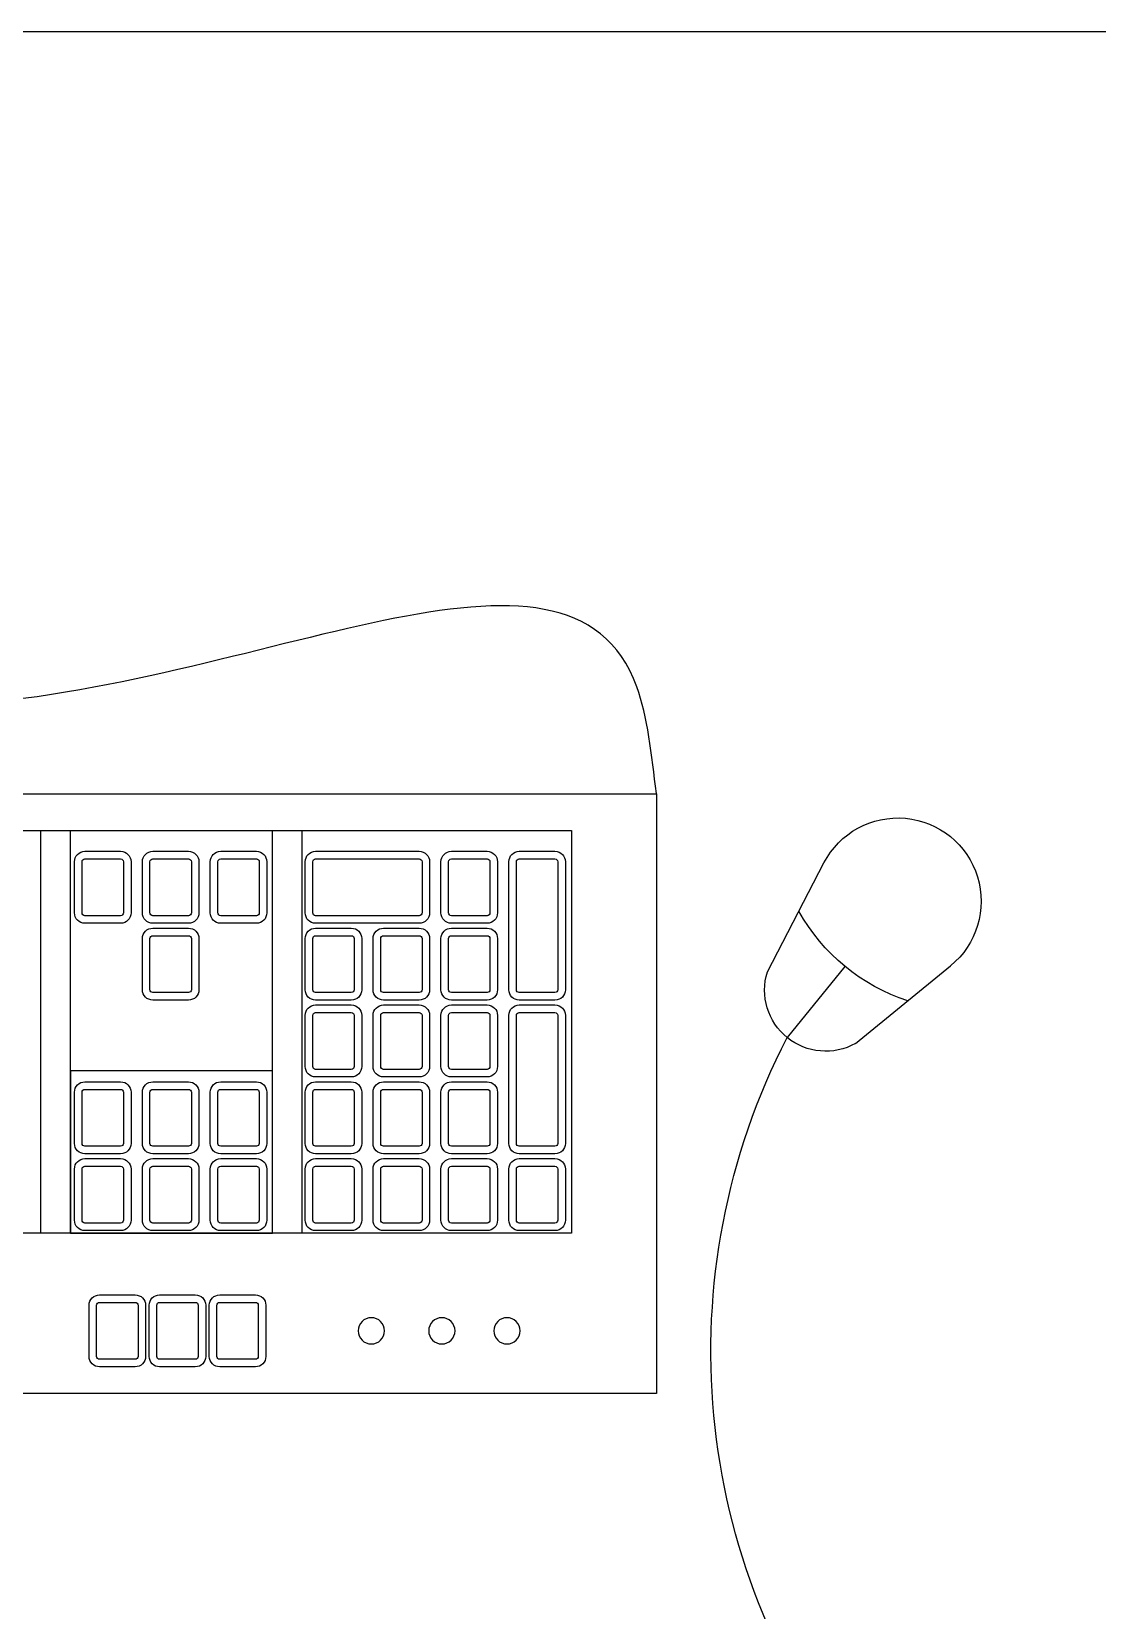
# Model space of a CAD drawing. Header units: metres. Extents: x -8 to 211, y -5 to 120.
# Drawn here: x 172.5824 to 172.8861, y 96.9994 to 97.4495 of the extents above; entities that cross this region are included whole.
import ezdxf

# ---------------------------------------------------------------- set-up
doc = ezdxf.new("R2010")
doc.units = ezdxf.units.M
doc.header["$LTSCALE"] = 0.8
doc.header["$MEASUREMENT"] = 0
doc.layers.get('0').update_dxf_attribs({"linetype": 'CONTINUOUS'})
doc.layers.add('P-mobilier', color=7, linetype='CONTINUOUS')

# ---------------------------------------------------------------- blocks, each defined once
blk = doc.blocks.new('A$C51CF0853')
at = {"layer": 'P-mobilier', "linetype": 'Continuous'}
for p, q in [((-0.5722767603247432, 1.766425616907441), (-0.5722767603247432, 1.354738018897237)), ((-0.4575348055989812, 1.354738018897237), (-0.4575348055989776, 1.766425616907441)), ((-0.4575348055989812, 1.505999942922848), (-0.5722767603247432, 1.505999942922848)), ((-0.4575348055989847, 1.497545272574634), (-0.5722767603247503, 1.497545272574634)), ((-0.4575348055989812, 1.440012741726726), (-0.5722767603247432, 1.440012741726726)), ((-0.4575348055989847, 1.431558071378511), (-0.5722767603247503, 1.431558071378511)), ((-0.5722767603247432, 1.354738018897237), (-0.4575348055989812, 1.354738018897237))]:
    blk.add_line(p, q, dxfattribs=at)
at = {"layer": 'P-mobilier'}
blk.add_lwpolyline([(3.552713678800501e-15, 2.500000000000036), (-0.2249999999999988, 2.500000000000036, 0.4142135623730923), (-0.7999999999999963, 1.925000000000033), (-0.7999999999999972, 2.842170943040401e-14), (0, 0)], format="xyb", close=True, dxfattribs=at)
at = {"layer": 'P-mobilier', "linetype": 'Continuous'}
for points in [[(-0.4117843844341911, 1.790581817902343), (-0.5827527380614148, 1.790581817902343), (-0.5827527380614148, 1.330581817902342), (-0.4117843844341911, 1.330581817902342)], [(-0.4575348055989776, 1.440012741726726), (-0.5038086121980809, 1.440012741726726), (-0.5038086121980809, 1.497545272574634), (-0.4575348055989776, 1.497545272574634)]]:
    blk.add_lwpolyline(points, close=True, dxfattribs=at)
for points in [[(-0.5487969465116995, 1.496394620965575), (-0.5633758254846759, 1.496394620965567, 0.41421356236969), (-0.5663456138359946, 1.493424832614245), (-0.5663456138359946, 1.483250503126555, 0.4142135623702102), (-0.5633758254846759, 1.480280714775226), (-0.5487969465116995, 1.480280714775226, 0.4142135623701156), (-0.5458271581603702, 1.483250503126555), (-0.5458271581603702, 1.493424832614245, 0.4142135623702102)], [(-0.5487969465117066, 1.494234783526032), (-0.5633758254846581, 1.494234783526032, 0.414213562373095), (-0.5641857763964628, 1.493424832614231), (-0.5641857763964628, 1.483250503126563, 0.414213562373095), (-0.5633758254846581, 1.482440552214769), (-0.5487969465117066, 1.482440552214769, 0.414213562373095), (-0.5479869955999126, 1.483250503126563), (-0.5479869955999126, 1.493424832614231, 0.414213562373095)], [(-0.4831021952490095, 1.496398861161275), (-0.4976810742219859, 1.496398861161275, 0.41421356236969), (-0.5006508625733153, 1.493429072809953), (-0.5006508625733153, 1.483254743322263, 0.4142135623702102), (-0.4976810742219859, 1.480284954970934), (-0.4831021952490095, 1.480284954970934, 0.4142135623701156), (-0.4801324068976838, 1.483254743322263), (-0.4801324068976838, 1.493429072809946, 0.4142135623702102)], [(-0.4831021952490202, 1.494239023721732), (-0.4976810742219717, 1.494239023721732, 0.414213562373095), (-0.4984910251337729, 1.493429072809938), (-0.4984910251337729, 1.48325474332227, 0.414213562373095), (-0.4976810742219717, 1.482444792410476), (-0.4831021952490202, 1.482444792410476, 0.414213562373095), (-0.4822922443372262, 1.48325474332227), (-0.4822922443372262, 1.493429072809938, 0.414213562373095)], [(-0.46120394482812, 1.496398861161275), (-0.4757828238010999, 1.496398861161275, 0.41421356236969), (-0.4787526121524257, 1.493429072809953), (-0.4787526121524257, 1.483254743322263, 0.4142135623702102), (-0.4757828238010999, 1.480284954970934), (-0.46120394482812, 1.480284954970934, 0.4142135623701156), (-0.4582341564767942, 1.483254743322263), (-0.4582341564767942, 1.493429072809946, 0.4142135623702102)], [(-0.4612039448281307, 1.494239023721732), (-0.4757828238010822, 1.494239023721732, 0.414213562373095), (-0.4765927747128833, 1.493429072809938), (-0.4765927747128833, 1.48325474332227, 0.414213562373095), (-0.4757828238010822, 1.482444792410476), (-0.4612039448281307, 1.482444792410476, 0.414213562373095), (-0.4603939939163366, 1.48325474332227), (-0.4603939939163366, 1.493429072809938, 0.414213562373095)], [(-0.422373465321523, 1.492239793209713), (-0.4369523442944994, 1.492239793209713, 0.41421356236969), (-0.4399221326458287, 1.489270004858383), (-0.4399221326458287, 1.479095675370694, 0.4142135623702102), (-0.4369523442944994, 1.476125887019364), (-0.422373465321523, 1.476125887019364, 0.4142135623701156), (-0.4194036769701937, 1.479095675370694), (-0.4194036769701937, 1.489270004858383, 0.4142135623702102)], [(-0.422373465321523, 1.492239793209713), (-0.4369523442944994, 1.492239793209713, 0.41421356236969), (-0.4399221326458287, 1.489270004858383), (-0.4399221326458287, 1.479095675370694, 0.4142135623702102), (-0.4369523442944994, 1.476125887019364), (-0.422373465321523, 1.476125887019364, 0.4142135623701156), (-0.4194036769701937, 1.479095675370694), (-0.4194036769701937, 1.489270004858383, 0.4142135623702102)], [(-0.422373465321523, 1.492239793209713), (-0.4369523442944994, 1.492239793209713, 0.41421356236969), (-0.4399221326458287, 1.489270004858383), (-0.4399221326458287, 1.479095675370694, 0.4142135623702102), (-0.4369523442944994, 1.476125887019364), (-0.422373465321523, 1.476125887019364, 0.4142135623701156), (-0.4194036769701937, 1.479095675370694), (-0.4194036769701937, 1.489270004858383, 0.4142135623702102)], [(-0.422373465321523, 1.492239793209713), (-0.4369523442944994, 1.492239793209713, 0.41421356236969), (-0.4399221326458287, 1.489270004858383), (-0.4399221326458287, 1.479095675370694, 0.4142135623702102), (-0.4369523442944994, 1.476125887019364), (-0.422373465321523, 1.476125887019364, 0.4142135623701156), (-0.4194036769701937, 1.479095675370694), (-0.4194036769701937, 1.489270004858383, 0.4142135623702102)], [(-0.4223734653215301, 1.49007995577017), (-0.4369523442944816, 1.49007995577017, 0.414213562373095), (-0.4377622952062863, 1.489270004858369), (-0.4377622952062863, 1.479095675370701, 0.414213562373095), (-0.4369523442944816, 1.478285724458907), (-0.4223734653215301, 1.478285724458907, 0.414213562373095), (-0.4215635144097361, 1.479095675370701), (-0.4215635144097361, 1.489270004858369, 0.414213562373095)], [(-0.4223734653215301, 1.49007995577017), (-0.4369523442944816, 1.49007995577017, 0.414213562373095), (-0.4377622952062863, 1.489270004858369), (-0.4377622952062863, 1.479095675370701, 0.414213562373095), (-0.4369523442944816, 1.478285724458907), (-0.4223734653215301, 1.478285724458907, 0.414213562373095), (-0.4215635144097361, 1.479095675370701), (-0.4215635144097361, 1.489270004858369, 0.414213562373095)], [(-0.4223734653215301, 1.49007995577017), (-0.4369523442944816, 1.49007995577017, 0.414213562373095), (-0.4377622952062863, 1.489270004858369), (-0.4377622952062863, 1.479095675370701, 0.414213562373095), (-0.4369523442944816, 1.478285724458907), (-0.4223734653215301, 1.478285724458907, 0.414213562373095), (-0.4215635144097361, 1.479095675370701), (-0.4215635144097361, 1.489270004858369, 0.414213562373095)], [(-0.4223734653215301, 1.49007995577017), (-0.4369523442944816, 1.49007995577017, 0.414213562373095), (-0.4377622952062863, 1.489270004858369), (-0.4377622952062863, 1.479095675370701, 0.414213562373095), (-0.4369523442944816, 1.478285724458907), (-0.4223734653215301, 1.478285724458907, 0.414213562373095), (-0.4215635144097361, 1.479095675370701), (-0.4215635144097361, 1.489270004858369, 0.414213562373095)], [(-0.5487969465116995, 1.477049867190459), (-0.5633758254846759, 1.477049867190459, 0.41421356236969), (-0.5663456138359946, 1.474080078839137), (-0.5663456138359946, 1.46390574935144, 0.4142135623702102), (-0.5633758254846759, 1.460935961000118), (-0.5487969465116995, 1.460935961000118, 0.4142135623701156), (-0.5458271581603702, 1.46390574935144), (-0.5458271581603702, 1.47408007883913, 0.4142135623702102)], [(-0.5268986960907958, 1.477049867190459), (-0.5414775750637828, 1.477049867190459, 0.41421356236969), (-0.5444473634151015, 1.474080078839137), (-0.5444473634151015, 1.46390574935144, 0.4142135623702102), (-0.5414775750637828, 1.460935961000118), (-0.5268986960907958, 1.460935961000118, 0.4142135623701156), (-0.5239289077394771, 1.46390574935144), (-0.5239289077394771, 1.47408007883913, 0.4142135623702102)], [(-0.4831021952490095, 1.477054107386166), (-0.4976810742219859, 1.477054107386166, 0.41421356236969), (-0.5006508625733153, 1.474084319034837), (-0.5006508625733153, 1.463909989547147, 0.4142135623702102), (-0.4976810742219859, 1.460940201195818), (-0.4831021952490095, 1.460940201195818, 0.4142135623701156), (-0.4801324068976838, 1.463909989547147), (-0.4801324068976838, 1.474084319034837, 0.4142135623702102)], [(-0.46120394482812, 1.477054107386166), (-0.4757828238010999, 1.477054107386166, 0.41421356236969), (-0.4787526121524257, 1.474084319034837), (-0.4787526121524257, 1.463909989547147, 0.4142135623702102), (-0.4757828238010999, 1.460940201195818), (-0.46120394482812, 1.460940201195818, 0.4142135623701156), (-0.4582341564767942, 1.463909989547147), (-0.4582341564767942, 1.474084319034837, 0.4142135623702102)], [(-0.5487969465117066, 1.474890029750917), (-0.5633758254846581, 1.474890029750917, 0.414213562373095), (-0.5641857763964628, 1.474080078839123), (-0.5641857763964628, 1.463905749351454, 0.414213562373095), (-0.5633758254846581, 1.463095798439653), (-0.5487969465117066, 1.463095798439653, 0.414213562373095), (-0.5479869955999126, 1.463905749351454), (-0.5479869955999126, 1.474080078839123, 0.414213562373095)], [(-0.5268986960908135, 1.474890029750917), (-0.541477575063765, 1.474890029750917, 0.414213562373095), (-0.5422875259755697, 1.474080078839123), (-0.5422875259755697, 1.463905749351454, 0.414213562373095), (-0.541477575063765, 1.463095798439653), (-0.5268986960908135, 1.463095798439653, 0.414213562373095), (-0.5260887451790124, 1.463905749351454), (-0.5260887451790124, 1.474080078839123, 0.414213562373095)], [(-0.4831021952490202, 1.474894269946624), (-0.4976810742219717, 1.474894269946624, 0.414213562373095), (-0.4984910251337729, 1.47408431903483), (-0.4984910251337729, 1.463909989547162, 0.414213562373095), (-0.4976810742219717, 1.463100038635361), (-0.4831021952490202, 1.463100038635361, 0.414213562373095), (-0.4822922443372262, 1.463909989547162), (-0.4822922443372262, 1.47408431903483, 0.414213562373095)], [(-0.4612039448281307, 1.474894269946624), (-0.4757828238010822, 1.474894269946624, 0.414213562373095), (-0.4765927747128833, 1.47408431903483), (-0.4765927747128833, 1.463909989547162, 0.414213562373095), (-0.4757828238010822, 1.463100038635361), (-0.4612039448281307, 1.463100038635361, 0.414213562373095), (-0.4603939939163366, 1.463909989547162), (-0.4603939939163366, 1.47408431903483, 0.414213562373095)], [(-0.422373465321523, 1.47510782944692), (-0.4369523442944994, 1.47510782944692, 0.41421356236969), (-0.4399221326458287, 1.47213804109559), (-0.4399221326458287, 1.461963711607901, 0.4142135623702102), (-0.4369523442944994, 1.458993923256571), (-0.422373465321523, 1.458993923256571, 0.4142135623701156), (-0.4194036769701937, 1.461963711607901), (-0.4194036769701937, 1.47213804109559, 0.4142135623702102)], [(-0.4223734653215301, 1.472947992007377), (-0.4369523442944816, 1.472947992007377, 0.414213562373095), (-0.4377622952062863, 1.472138041095583), (-0.4377622952062863, 1.461963711607915, 0.414213562373095), (-0.4369523442944816, 1.461153760696114), (-0.4223734653215301, 1.461153760696114, 0.414213562373095), (-0.4215635144097361, 1.461963711607915), (-0.4215635144097361, 1.472138041095583, 0.414213562373095)], [(-0.5487969465116995, 1.457705113415351), (-0.5633758254846759, 1.457705113415344, 0.41421356236969), (-0.5663456138359946, 1.454735325064021), (-0.5663456138359946, 1.444560995576332, 0.4142135623702102), (-0.5633758254846759, 1.441591207225002), (-0.5487969465116995, 1.441591207225002, 0.4142135623701156), (-0.5458271581603702, 1.444560995576332), (-0.5458271581603702, 1.454735325064021, 0.4142135623702102)], [(-0.5487969465117066, 1.455545275975808), (-0.5633758254846581, 1.455545275975808, 0.414213562373095), (-0.5641857763964628, 1.454735325064007), (-0.5641857763964628, 1.444560995576339, 0.414213562373095), (-0.5633758254846581, 1.443751044664545), (-0.5487969465117066, 1.443751044664545, 0.414213562373095), (-0.5479869955999126, 1.444560995576339), (-0.5479869955999126, 1.454735325064007, 0.414213562373095)], [(-0.4831021952490095, 1.457709353611051), (-0.4976810742219859, 1.457709353611051, 0.41421356236969), (-0.5006508625733153, 1.454739565259729), (-0.5006508625733153, 1.444565235772039, 0.4142135623702102), (-0.4976810742219859, 1.44159544742071), (-0.4831021952490095, 1.44159544742071, 0.4142135623701156), (-0.4801324068976838, 1.444565235772039), (-0.4801324068976838, 1.454739565259722, 0.4142135623702102)], [(-0.4831021952490202, 1.455549516171516), (-0.4976810742219717, 1.455549516171516, 0.414213562373095), (-0.4984910251337729, 1.454739565259715), (-0.4984910251337729, 1.444565235772046, 0.414213562373095), (-0.4976810742219717, 1.443755284860245), (-0.4831021952490202, 1.443755284860245, 0.414213562373095), (-0.4822922443372262, 1.444565235772046), (-0.4822922443372262, 1.454739565259715, 0.414213562373095)], [(-0.46120394482812, 1.457709353611051), (-0.4757828238010999, 1.457709353611051, 0.41421356236969), (-0.4787526121524257, 1.454739565259729), (-0.4787526121524257, 1.444565235772039, 0.4142135623702102), (-0.4757828238010999, 1.44159544742071), (-0.46120394482812, 1.44159544742071, 0.4142135623701156), (-0.4582341564767942, 1.444565235772039), (-0.4582341564767942, 1.454739565259722, 0.4142135623702102)], [(-0.4612039448281307, 1.455549516171516), (-0.4757828238010822, 1.455549516171516, 0.414213562373095), (-0.4765927747128833, 1.454739565259715), (-0.4765927747128833, 1.444565235772046, 0.414213562373095), (-0.4757828238010822, 1.443755284860245), (-0.4612039448281307, 1.443755284860245, 0.414213562373095), (-0.4603939939163366, 1.444565235772046), (-0.4603939939163366, 1.454739565259715, 0.414213562373095)], [(-0.422373465321523, 1.457975865684126), (-0.4369523442944994, 1.457975865684126, 0.41421356236969), (-0.4399221326458287, 1.455006077332804), (-0.4399221326458287, 1.444831747845114, 0.4142135623702102), (-0.4369523442944994, 1.441861959493778), (-0.422373465321523, 1.441861959493785, 0.4142135623701156), (-0.4194036769701937, 1.444831747845107), (-0.4194036769701937, 1.455006077332797, 0.4142135623702102)], [(-0.4223734653215301, 1.455816028244584), (-0.4369523442944816, 1.455816028244584, 0.414213562373095), (-0.4377622952062863, 1.45500607733279), (-0.4377622952062863, 1.444831747845122, 0.414213562373095), (-0.4369523442944816, 1.44402179693332), (-0.4223734653215301, 1.44402179693332, 0.414213562373095), (-0.4215635144097361, 1.444831747845122), (-0.4215635144097361, 1.45500607733279, 0.414213562373095)], [(-0.5487969465116995, 1.430649751350046), (-0.5633758254846759, 1.430649751350046, 0.41421356236969), (-0.5663456138359946, 1.427679962998717), (-0.566345613835991, 1.398160879735919, 0.4142135623702102), (-0.5633758254846724, 1.395191091384589), (-0.548796946511696, 1.395191091384589, 0.4142135623701156), (-0.5458271581603666, 1.398160879735912), (-0.5458271581603702, 1.427679962998717, 0.4142135623702102)], [(-0.5487969465117066, 1.428489913910504), (-0.5633758254846581, 1.428489913910504, 0.414213562373095), (-0.5641857763964628, 1.42767996299871), (-0.5641857763964593, 1.398160879735926, 0.414213562373095), (-0.5633758254846546, 1.397350928824125), (-0.5487969465117031, 1.397350928824125, 0.414213562373095), (-0.547986995599909, 1.398160879735926), (-0.5479869955999126, 1.42767996299871, 0.414213562373095)], [(-0.5268986960907958, 1.430649751350046), (-0.5414775750637828, 1.430649751350046, 0.41421356236969), (-0.5444473634151015, 1.427679962998717), (-0.5444473634151015, 1.417505633511027, 0.4142135623702102), (-0.5414775750637828, 1.414535845159698), (-0.5268986960907958, 1.414535845159698, 0.4142135623701156), (-0.5239289077394771, 1.417505633511027), (-0.5239289077394771, 1.427679962998717, 0.4142135623702102)], [(-0.5268986960908135, 1.428489913910504), (-0.541477575063765, 1.428489913910504, 0.414213562373095), (-0.5422875259755697, 1.42767996299871), (-0.5422875259755697, 1.417505633511041, 0.414213562373095), (-0.541477575063765, 1.41669568259924), (-0.5268986960908135, 1.41669568259924, 0.414213562373095), (-0.5260887451790124, 1.417505633511041), (-0.5260887451790124, 1.42767996299871, 0.414213562373095)], [(-0.5050004456699027, 1.430649751350032), (-0.5195793246428826, 1.430649751350025, 0.41421356236969), (-0.5225491129942084, 1.427679962998702), (-0.5225491129942084, 1.417505633511013, 0.4142135623702102), (-0.5195793246428826, 1.414535845159683), (-0.5050004456699027, 1.414535845159683, 0.4142135623701156), (-0.5020306573185769, 1.417505633511013), (-0.5020306573185769, 1.427679962998695, 0.4142135623702102)], [(-0.5050004456699133, 1.428489913910489), (-0.5195793246428719, 1.428489913910489, 0.414213562373095), (-0.5203892755546766, 1.427679962998688), (-0.5203892755546766, 1.41750563351102, 0.414213562373095), (-0.5195793246428719, 1.416695682599226), (-0.5050004456699133, 1.416695682599226, 0.414213562373095), (-0.5041904947581193, 1.41750563351102), (-0.5041904947581193, 1.427679962998688, 0.414213562373095)], [(-0.4831021952490095, 1.430649751350032), (-0.4976810742219859, 1.430649751350025, 0.41421356236969), (-0.5006508625733153, 1.427679962998702), (-0.5006508625733153, 1.417505633511013, 0.4142135623702102), (-0.4976810742219859, 1.414535845159683), (-0.4831021952490095, 1.414535845159683, 0.4142135623701156), (-0.4801324068976838, 1.417505633511013), (-0.4801324068976838, 1.427679962998695, 0.4142135623702102)], [(-0.4831021952490202, 1.428489913910489), (-0.4976810742219717, 1.428489913910489, 0.414213562373095), (-0.4984910251337729, 1.427679962998688), (-0.4984910251337729, 1.41750563351102, 0.414213562373095), (-0.4976810742219717, 1.416695682599226), (-0.4831021952490202, 1.416695682599226, 0.414213562373095), (-0.4822922443372262, 1.41750563351102), (-0.4822922443372262, 1.427679962998688, 0.414213562373095)], [(-0.46120394482812, 1.430649751350032), (-0.4757828238010999, 1.430649751350025, 0.41421356236969), (-0.4787526121524257, 1.427679962998702), (-0.4787526121524257, 1.417505633511013, 0.4142135623702102), (-0.4757828238010999, 1.414535845159683), (-0.46120394482812, 1.414535845159683, 0.4142135623701156), (-0.4582341564767942, 1.417505633511013), (-0.4582341564767942, 1.427679962998695, 0.4142135623702102)], [(-0.4612039448281307, 1.428489913910489), (-0.4757828238010822, 1.428489913910489, 0.414213562373095), (-0.4765927747128833, 1.427679962998688), (-0.4765927747128833, 1.41750563351102, 0.414213562373095), (-0.4757828238010822, 1.416695682599226), (-0.4612039448281307, 1.416695682599226, 0.414213562373095), (-0.4603939939163366, 1.41750563351102), (-0.4603939939163366, 1.427679962998688, 0.414213562373095)], [(-0.5268986960907958, 1.411304997574931), (-0.5414775750637828, 1.411304997574931, 0.41421356236969), (-0.5444473634151015, 1.408335209223608), (-0.5444473634151015, 1.398160879735919, 0.4142135623702102), (-0.5414775750637828, 1.395191091384589), (-0.5268986960907958, 1.395191091384589, 0.4142135623701156), (-0.5239289077394771, 1.398160879735919), (-0.5239289077394771, 1.408335209223601, 0.4142135623702102)], [(-0.5268986960908135, 1.409145160135395), (-0.541477575063765, 1.409145160135395, 0.414213562373095), (-0.5422875259755697, 1.408335209223594), (-0.5422875259755697, 1.398160879735926, 0.414213562373095), (-0.541477575063765, 1.397350928824125), (-0.5268986960908135, 1.397350928824125, 0.414213562373095), (-0.5260887451790124, 1.398160879735926), (-0.5260887451790124, 1.408335209223594, 0.414213562373095)], [(-0.5050004456699027, 1.411304997574916), (-0.5195793246428826, 1.411304997574916, 0.41421356236969), (-0.5225491129942084, 1.408335209223594), (-0.5225491129942084, 1.398160879735897, 0.4142135623702102), (-0.5195793246428826, 1.395191091384575), (-0.5050004456699027, 1.395191091384575, 0.4142135623701156), (-0.5020306573185769, 1.398160879735897), (-0.5020306573185769, 1.408335209223587, 0.4142135623702102)], [(-0.5050004456699133, 1.409145160135374), (-0.5195793246428719, 1.409145160135374, 0.414213562373095), (-0.5203892755546766, 1.40833520922358), (-0.5203892755546766, 1.398160879735912, 0.414213562373095), (-0.5195793246428719, 1.39735092882411), (-0.5050004456699133, 1.39735092882411, 0.414213562373095), (-0.5041904947581193, 1.398160879735912), (-0.5041904947581193, 1.40833520922358, 0.414213562373095)], [(-0.4831021952490095, 1.411304997574916), (-0.4976810742219859, 1.411304997574916, 0.41421356236969), (-0.5006508625733153, 1.408335209223594), (-0.5006508625733153, 1.398160879735897, 0.4142135623702102), (-0.4976810742219859, 1.395191091384575), (-0.4831021952490095, 1.395191091384575, 0.4142135623701156), (-0.4801324068976838, 1.398160879735897), (-0.4801324068976838, 1.408335209223587, 0.4142135623702102)], [(-0.4831021952490202, 1.409145160135374), (-0.4976810742219717, 1.409145160135374, 0.414213562373095), (-0.4984910251337729, 1.40833520922358), (-0.4984910251337729, 1.398160879735912, 0.414213562373095), (-0.4976810742219717, 1.39735092882411), (-0.4831021952490202, 1.39735092882411, 0.414213562373095), (-0.4822922443372262, 1.398160879735912), (-0.4822922443372262, 1.40833520922358, 0.414213562373095)], [(-0.46120394482812, 1.411304997574916), (-0.4757828238010999, 1.411304997574916, 0.41421356236969), (-0.4787526121524257, 1.408335209223594), (-0.4787526121524257, 1.398160879735897, 0.4142135623702102), (-0.4757828238010999, 1.395191091384575), (-0.46120394482812, 1.395191091384575, 0.4142135623701156), (-0.4582341564767942, 1.398160879735897), (-0.4582341564767942, 1.408335209223587, 0.4142135623702102)], [(-0.4612039448281307, 1.409145160135374), (-0.4757828238010822, 1.409145160135374, 0.414213562373095), (-0.4765927747128833, 1.40833520922358), (-0.4765927747128833, 1.398160879735912, 0.414213562373095), (-0.4757828238010822, 1.39735092882411), (-0.4612039448281307, 1.39735092882411, 0.414213562373095), (-0.4603939939163366, 1.398160879735912), (-0.4603939939163366, 1.40833520922358, 0.414213562373095)], [(-0.5487969465116995, 1.391960243799822), (-0.5633758254846759, 1.391960243799822, 0.41421356236969), (-0.5663456138359946, 1.388990455448493), (-0.5663456138359946, 1.378816125960803, 0.4142135623702102), (-0.5633758254846759, 1.375846337609474), (-0.5487969465116995, 1.375846337609474, 0.4142135623701156), (-0.5458271581603702, 1.378816125960803), (-0.5458271581603702, 1.388990455448493, 0.4142135623702102)], [(-0.5268986960907958, 1.391960243799822), (-0.5414775750637828, 1.391960243799822, 0.41421356236969), (-0.5444473634151015, 1.388990455448493), (-0.5444473634151015, 1.378816125960803, 0.4142135623702102), (-0.5414775750637828, 1.375846337609474), (-0.5268986960907958, 1.375846337609474, 0.4142135623701156), (-0.5239289077394771, 1.378816125960803), (-0.5239289077394771, 1.388990455448493, 0.4142135623702102)], [(-0.5050004456699027, 1.391960243799808), (-0.5195793246428826, 1.391960243799801, 0.41421356236969), (-0.5225491129942084, 1.388990455448479), (-0.5225491129942084, 1.378816125960789, 0.4142135623702102), (-0.5195793246428826, 1.37584633760946), (-0.5050004456699027, 1.37584633760946, 0.4142135623701156), (-0.5020306573185769, 1.378816125960789), (-0.5020306573185769, 1.388990455448479, 0.4142135623702102)], [(-0.4831021952490095, 1.391960243799808), (-0.4976810742219859, 1.391960243799801, 0.41421356236969), (-0.5006508625733153, 1.388990455448479), (-0.5006508625733153, 1.378816125960789, 0.4142135623702102), (-0.4976810742219859, 1.37584633760946), (-0.4831021952490095, 1.37584633760946, 0.4142135623701156), (-0.4801324068976838, 1.378816125960789), (-0.4801324068976838, 1.388990455448479, 0.4142135623702102)], [(-0.46120394482812, 1.391960243799808), (-0.4757828238010999, 1.391960243799801, 0.41421356236969), (-0.4787526121524257, 1.388990455448479), (-0.4787526121524257, 1.378816125960789, 0.4142135623702102), (-0.4757828238010999, 1.37584633760946), (-0.46120394482812, 1.37584633760946, 0.4142135623701156), (-0.4582341564767942, 1.378816125960789), (-0.4582341564767942, 1.388990455448479, 0.4142135623702102)], [(-0.5487969465117066, 1.38980040636028), (-0.5633758254846581, 1.38980040636028, 0.414213562373095), (-0.5641857763964628, 1.388990455448479), (-0.5641857763964628, 1.37881612596081, 0.414213562373095), (-0.5633758254846581, 1.378006175049016), (-0.5487969465117066, 1.378006175049016, 0.414213562373095), (-0.5479869955999126, 1.37881612596081), (-0.5479869955999126, 1.388990455448479, 0.414213562373095)], [(-0.5268986960908135, 1.38980040636028), (-0.541477575063765, 1.38980040636028, 0.414213562373095), (-0.5422875259755697, 1.388990455448479), (-0.5422875259755697, 1.37881612596081, 0.414213562373095), (-0.541477575063765, 1.378006175049016), (-0.5268986960908135, 1.378006175049016, 0.414213562373095), (-0.5260887451790124, 1.37881612596081), (-0.5260887451790124, 1.388990455448479, 0.414213562373095)], [(-0.5050004456699133, 1.389800406360266), (-0.5195793246428719, 1.389800406360266, 0.414213562373095), (-0.5203892755546766, 1.388990455448464), (-0.5203892755546766, 1.378816125960796, 0.414213562373095), (-0.5195793246428719, 1.378006175049002), (-0.5050004456699133, 1.378006175049002, 0.414213562373095), (-0.5041904947581193, 1.378816125960796), (-0.5041904947581193, 1.388990455448464, 0.414213562373095)], [(-0.4831021952490202, 1.389800406360266), (-0.4976810742219717, 1.389800406360266, 0.414213562373095), (-0.4984910251337729, 1.388990455448464), (-0.4984910251337729, 1.378816125960796, 0.414213562373095), (-0.4976810742219717, 1.378006175049002), (-0.4831021952490202, 1.378006175049002, 0.414213562373095), (-0.4822922443372262, 1.378816125960796), (-0.4822922443372262, 1.388990455448464, 0.414213562373095)], [(-0.4612039448281307, 1.389800406360266), (-0.4757828238010822, 1.389800406360266, 0.414213562373095), (-0.4765927747128833, 1.388990455448464), (-0.4765927747128833, 1.378816125960796, 0.414213562373095), (-0.4757828238010822, 1.378006175049002), (-0.4612039448281307, 1.378006175049002, 0.414213562373095), (-0.4603939939163366, 1.378816125960796), (-0.4603939939163366, 1.388990455448464, 0.414213562373095)], [(-0.5268986960908064, 1.3726154900247), (-0.5633758254846759, 1.372615490024707, 0.41421356236969), (-0.5663456138359946, 1.369645701673385), (-0.5663456138359946, 1.359471372185695, 0.4142135623702102), (-0.5633758254846759, 1.356501583834365), (-0.5268986960908064, 1.356501583834351, 0.4142135623701156), (-0.5239289077394771, 1.359471372185681), (-0.5239289077394771, 1.36964570167337, 0.4142135623702102)], [(-0.4831021952490095, 1.372615490024707), (-0.5195793246428826, 1.372615490024693, 0.41421356236969), (-0.5225491129942084, 1.36964570167337), (-0.5225491129942084, 1.359471372185681, 0.4142135623702102), (-0.5195793246428826, 1.356501583834344), (-0.4831021952490095, 1.356501583834365, 0.4142135623701156), (-0.4801324068976838, 1.359471372185688), (-0.4801324068976838, 1.369645701673377, 0.4142135623702102)], [(-0.46120394482812, 1.372615490024693), (-0.4757828238010999, 1.372615490024693, 0.41421356236969), (-0.4787526121524257, 1.36964570167337), (-0.4787526121524257, 1.359471372185681, 0.4142135623702102), (-0.4757828238010999, 1.356501583834344), (-0.46120394482812, 1.356501583834351, 0.4142135623701156), (-0.4582341564767942, 1.359471372185673), (-0.4582341564767942, 1.369645701673363, 0.4142135623702102)], [(-0.5268986960908135, 1.370455652585157), (-0.5633758254846581, 1.370455652585164, 0.414213562373095), (-0.5641857763964628, 1.36964570167337), (-0.5641857763964628, 1.359471372185702, 0.414213562373095), (-0.5633758254846581, 1.358661421273908), (-0.5268986960908135, 1.358661421273894, 0.414213562373095), (-0.5260887451790195, 1.359471372185695), (-0.5260887451790195, 1.369645701673363, 0.414213562373095)], [(-0.4831021952490202, 1.370455652585164), (-0.5195793246428719, 1.37045565258515, 0.414213562373095), (-0.5203892755546766, 1.369645701673356), (-0.5203892755546766, 1.359471372185688, 0.414213562373095), (-0.5195793246428719, 1.358661421273887), (-0.4831021952490202, 1.358661421273901, 0.414213562373095), (-0.4822922443372262, 1.359471372185702), (-0.4822922443372262, 1.36964570167337, 0.414213562373095)], [(-0.4612039448281307, 1.37045565258515), (-0.4757828238010822, 1.37045565258515, 0.414213562373095), (-0.4765927747128833, 1.369645701673356), (-0.4765927747128833, 1.359471372185688, 0.414213562373095), (-0.4757828238010822, 1.358661421273887), (-0.4612039448281307, 1.358661421273887, 0.414213562373095), (-0.4603939939163366, 1.359471372185688), (-0.4603939939163366, 1.369645701673356, 0.414213562373095)]]:
    blk.add_lwpolyline(points, format="xyb", close=True, dxfattribs=at)
at = {"layer": 'P-mobilier'}
blk.add_lwpolyline([(-0.03999999999999648, 1.244856635633191, -0.2303194984777691), (-0.3035132552920148, 1.273712005180236, 0.2926560138902894), (-0.5132616112056612, 1.29329213062131)], format="xyb", dxfattribs=at)
for points in [[(-0.5319545280841513, 1.298939763972911), (-0.5630314937272711, 1.282827071974843)], [(-0.5335295360547887, 1.276832530722345), (-0.513261611205662, 1.29329213062131)], [(-0.5115694800399702, 1.273838143985692), (-0.5337156394174007, 1.246728288548276)]]:
    blk.add_lwpolyline(points, dxfattribs=at)
at = {"layer": 'P-mobilier', "linetype": 'Continuous'}
for centre in [(-0.4296629048080112, 1.411807555851013), (-0.4296629048080112, 1.391704930912269), (-0.4296629048080112, 1.373148542199054)]:
    blk.add_circle(centre, 0.003742933936858104, dxfattribs=at)
at = {"layer": 'P-mobilier'}
for centre, radius, start, end in [((-0.5267774283032116, 1.282315923466939), 0.01741133065879694, 330.8622063652024, 107.2979579409969), ((-0.5758626464853114, 1.242068604221856), 0.05477794103883836, 17.93103771522497, 60.96107125328979), ((-0.5521030001705176, 1.261749003900619), 0.02374272362560078, 117.4057007458054, 320.7544635604016)]:
    blk.add_arc(centre, radius, start, end, dxfattribs=at)
blk.add_open_spline([(-0.5828231611885313, 1.330581823293009), (-0.59383203281718, 1.331856690855801), (-0.6745195218360651, 1.341200596929305), (-0.543673259729486, 1.559043492261452), (-0.6853476056517911, 1.762764879718951), (-0.5917017058997338, 1.788155450082876), (-0.5827527380614148, 1.790581817902343)], degree=3, knots=[0, 0, 0, 0, 34.90416895880008, 255.8236524665524, 539.4815949235606, 569.452524764524, 569.452524764524, 569.452524764524, 569.452524764524], dxfattribs=at)

msp = doc.modelspace()

# ---------------------------------------------------------------- block references
at = {"color": 8, "xscale": -1, "rotation": 89.99999999999514}
msp.add_blockref('A$C51CF0853', (174.0910057037004, 96.64946792707377), dxfattribs=at)

doc.saveas('drawing.dxf')
